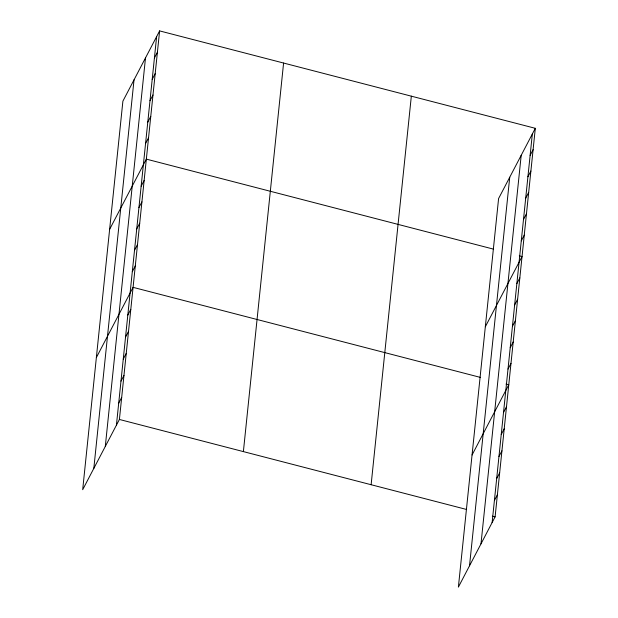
<?xml version="1.0" encoding="UTF-8"?>
<svg xmlns="http://www.w3.org/2000/svg" width="618" height="618" viewBox="0 0 618 618"><rect width="100%" height="100%" fill="white"/><g stroke="black" fill="none" stroke-linecap="round" stroke-linejoin="round"><path stroke-width="0.93" d="M93.82 468.398L134.029 79.838M105.292 446.451L145.5 57.899M116.423 425.161L156.632 36.601M159.614 30.9L122.897 101.136L82.688 489.688L119.405 419.46L159.614 30.9L535.312 128.312L495.103 516.864L458.386 587.1L498.595 198.54L535.312 128.312M243.384 451.603L283.592 63.044M371.124 484.721L411.333 96.161M469.518 565.802L509.734 177.242M480.989 543.863L521.198 155.303M492.121 522.565L532.337 134.006M154.423 57.968L157.405 52.267M152.213 79.343L155.188 73.642M149.996 100.711L152.978 95.01M147.787 122.086L150.769 116.385M145.578 143.453L148.552 137.752M109.625 229.355L146.342 159.127L493.573 249.154M141.151 186.196L144.133 180.495M138.942 207.563L141.924 201.862M136.732 228.938L139.707 223.237M134.515 250.305L137.497 244.604M132.306 271.681L135.288 265.979M96.354 357.583L133.071 287.347L480.302 377.374M127.818 315.064L130.792 309.363M125.539 337.088L128.513 331.387M123.26 359.104L126.242 353.403M120.981 381.121L123.963 375.42M118.702 403.137L121.684 397.444M530.12 155.381L533.102 149.68M527.911 176.748L530.893 171.055M525.702 198.123L528.676 192.422M523.485 219.49L526.466 213.789M521.275 240.865L524.257 235.164M485.331 326.767L522.048 256.532L519.29 255.821M516.857 283.6L519.831 277.907M514.639 304.975L517.621 299.274M512.43 326.343L515.412 320.649M510.221 347.718L513.195 342.017M508.004 369.085L510.986 363.384M472.059 454.987L508.776 384.759L506.018 384.041M503.515 412.476L506.497 406.775M501.237 434.493L504.218 428.792M498.958 456.509L501.94 450.816M496.679 478.533L499.661 472.832M494.4 500.549L497.382 494.848M119.405 419.46L466.636 509.487M492.345 516.154L495.103 516.864"/></g></svg>
